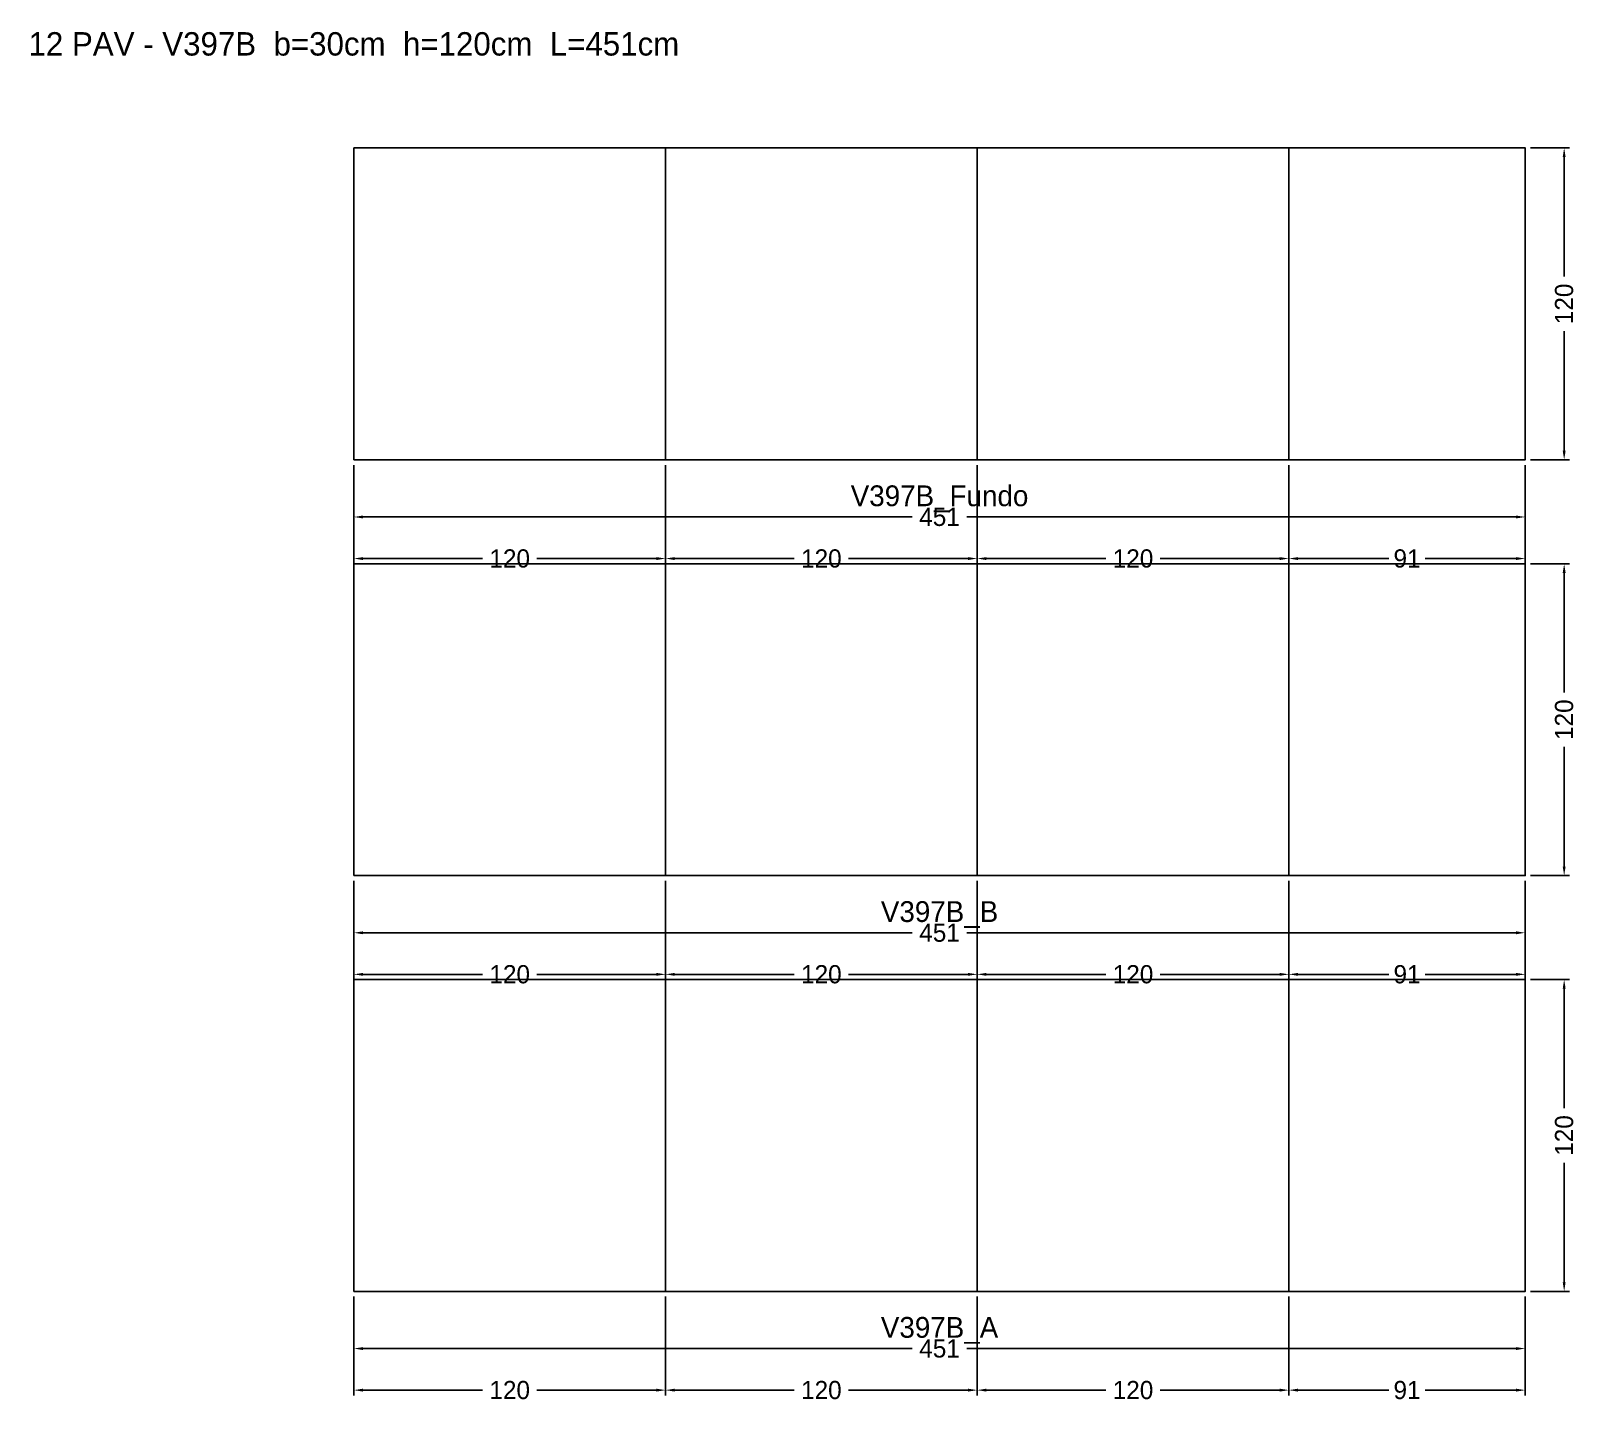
# Model space of a CAD drawing. Header units: metres. Extents: x -124 to 471, y -43 to 485.
import ezdxf

# ---------------------------------------------------------------- set-up
doc = ezdxf.new("R2010")
doc.units = ezdxf.units.M
for name, color, linetype in [('COTA', 3, 'Continuous'), ('NOMENCLATURA', 2, 'Continuous'), ('Paineis', 7, 'Continuous'), ('Texto Secao', 2, 'Continuous')]:
    doc.layers.add(name, color=color, linetype=linetype)
doc.dimstyles.new('COTA_VIG', dxfattribs={"dimtxt": 7, "dimasz": 3.5, "dimexe": 2, "dimexo": 2, "dimgap": 1.5, "dimtad": 1, "dimdec": 1, "dimcen": 2.5, "dimclrd": 3, "dimclre": 3, "dimclrt": 3, "dimazin": 3, "dimtfac": 1, "dimtmove": 0, "dimatfit": 3})

# ---------------------------------------------------------------- blocks, each defined once
blk = doc.blocks.new('_CLOSEDFILLED')
at = {"color": 0, "linetype": 'BYBLOCK'}
blk.add_solid([(-1, 0.16), (0, 0), (-1, -0.16)], dxfattribs=at)
blk = doc.blocks.new('*D1')
at = {"color": 3}
for p, q in [((0, -2), (0, -24)), ((451, -2), (451, -24)), ((3.5, -22), (215, -22)), ((236, -22), (447.5, -22))]:
    blk.add_line(p, q, dxfattribs=at)
at = {"layer": 'Defpoints'}
for p in [(0, 0), (451, 0), (0, -22)]:
    blk.add_point(p, dxfattribs=at)
at = {"layer": 'COTA', "color": 3, "xscale": 3.5, "yscale": 3.5, "rotation": 180}
blk.add_blockref('_CLOSEDFILLED', (0, -22), dxfattribs=at)
at = {"layer": 'COTA', "color": 3, "xscale": 3.5, "yscale": 3.5}
blk.add_blockref('_CLOSEDFILLED', (451, -22), dxfattribs=at)
at = {"layer": 'COTA', "color": 3, "insert": (225.5, -22), "char_height": 7, "attachment_point": 5}
blk.add_mtext('451', dxfattribs=at)
blk = doc.blocks.new('*D2')
at = {"color": 3}
for p, q in [((0, -2), (0, -40)), ((120, -2), (120, -40)), ((3.5, -38), (49.5, -38)), ((70.5, -38), (116.5, -38))]:
    blk.add_line(p, q, dxfattribs=at)
at = {"layer": 'Defpoints'}
for p in [(0, 0), (120, 0), (0, -38)]:
    blk.add_point(p, dxfattribs=at)
at = {"layer": 'COTA', "color": 3, "xscale": 3.5, "yscale": 3.5, "rotation": 180}
blk.add_blockref('_CLOSEDFILLED', (0, -38), dxfattribs=at)
at = {"layer": 'COTA', "color": 3, "xscale": 3.5, "yscale": 3.5}
blk.add_blockref('_CLOSEDFILLED', (120, -38), dxfattribs=at)
at = {"layer": 'COTA', "color": 3, "insert": (60, -38), "char_height": 7, "attachment_point": 5}
blk.add_mtext('120', dxfattribs=at)
blk = doc.blocks.new('*D3')
at = {"color": 3}
for p, q in [((120, -2), (120, -40)), ((240, -2), (240, -40)), ((123.5, -38), (169.5, -38)), ((190.5, -38), (236.5, -38))]:
    blk.add_line(p, q, dxfattribs=at)
at = {"layer": 'Defpoints'}
for p in [(120, 0), (240, 0), (120, -38)]:
    blk.add_point(p, dxfattribs=at)
at = {"layer": 'COTA', "color": 3, "xscale": 3.5, "yscale": 3.5, "rotation": 180}
blk.add_blockref('_CLOSEDFILLED', (120, -38), dxfattribs=at)
at = {"layer": 'COTA', "color": 3, "xscale": 3.5, "yscale": 3.5}
blk.add_blockref('_CLOSEDFILLED', (240, -38), dxfattribs=at)
at = {"layer": 'COTA', "color": 3, "insert": (180, -38), "char_height": 7, "attachment_point": 5}
blk.add_mtext('120', dxfattribs=at)
blk = doc.blocks.new('*D4')
at = {"color": 3}
for p, q in [((240, -2), (240, -40)), ((360, -2), (360, -40)), ((243.5, -38), (289.5, -38)), ((310.5, -38), (356.5, -38))]:
    blk.add_line(p, q, dxfattribs=at)
at = {"layer": 'Defpoints'}
for p in [(240, 0), (360, 0), (240, -38)]:
    blk.add_point(p, dxfattribs=at)
at = {"layer": 'COTA', "color": 3, "xscale": 3.5, "yscale": 3.5, "rotation": 180}
blk.add_blockref('_CLOSEDFILLED', (240, -38), dxfattribs=at)
at = {"layer": 'COTA', "color": 3, "xscale": 3.5, "yscale": 3.5}
blk.add_blockref('_CLOSEDFILLED', (360, -38), dxfattribs=at)
at = {"layer": 'COTA', "color": 3, "insert": (300, -38), "char_height": 7, "attachment_point": 5}
blk.add_mtext('120', dxfattribs=at)
blk = doc.blocks.new('*D5')
at = {"color": 3}
for p, q in [((360, -2), (360, -40)), ((451, -2), (451, -40)), ((363.5, -38), (398.5, -38)), ((412.5, -38), (447.5, -38))]:
    blk.add_line(p, q, dxfattribs=at)
at = {"layer": 'Defpoints'}
for p in [(360, 0), (451, 0), (360, -38)]:
    blk.add_point(p, dxfattribs=at)
at = {"layer": 'COTA', "color": 3, "xscale": 3.5, "yscale": 3.5, "rotation": 180}
blk.add_blockref('_CLOSEDFILLED', (360, -38), dxfattribs=at)
at = {"layer": 'COTA', "color": 3, "xscale": 3.5, "yscale": 3.5}
blk.add_blockref('_CLOSEDFILLED', (451, -38), dxfattribs=at)
at = {"layer": 'COTA', "color": 3, "insert": (405.5, -38), "char_height": 7, "attachment_point": 5}
blk.add_mtext('91', dxfattribs=at)
blk = doc.blocks.new('*D6')
at = {"color": 3}
for p, q in [((453, 120), (468, 120)), ((466, 70.5), (466, 116.5)), ((466, 3.5), (466, 49.5)), ((453, 0), (468, 0))]:
    blk.add_line(p, q, dxfattribs=at)
at = {"layer": 'Defpoints'}
for p in [(451, 120), (451, 0), (466, 0)]:
    blk.add_point(p, dxfattribs=at)
at = {"layer": 'COTA', "color": 3, "xscale": 3.5, "yscale": 3.5}
for p, rotation in [((466, 120), 90), ((466, 0), 270)]:
    blk.add_blockref('_CLOSEDFILLED', p, dxfattribs=dict(at, rotation=rotation))
at = {"layer": 'COTA', "color": 3, "insert": (466, 60), "char_height": 7, "attachment_point": 5, "rotation": 90}
blk.add_mtext('120', dxfattribs=at)
blk = doc.blocks.new('*D7')
at = {"color": 3}
for p, q in [((0, 158), (0, 136)), ((451, 158), (451, 136)), ((3.5, 138), (215, 138)), ((236, 138), (447.5, 138))]:
    blk.add_line(p, q, dxfattribs=at)
at = {"layer": 'Defpoints'}
for p in [(0, 160), (451, 160), (0, 138)]:
    blk.add_point(p, dxfattribs=at)
at = {"layer": 'COTA', "color": 3, "xscale": 3.5, "yscale": 3.5, "rotation": 180}
blk.add_blockref('_CLOSEDFILLED', (0, 138), dxfattribs=at)
at = {"layer": 'COTA', "color": 3, "xscale": 3.5, "yscale": 3.5}
blk.add_blockref('_CLOSEDFILLED', (451, 138), dxfattribs=at)
at = {"layer": 'COTA', "color": 3, "insert": (225.5, 138), "char_height": 7, "attachment_point": 5}
blk.add_mtext('451', dxfattribs=at)
blk = doc.blocks.new('*D8')
at = {"color": 3}
for p, q in [((0, 158), (0, 120)), ((120, 158), (120, 120)), ((3.5, 122), (49.5, 122)), ((70.5, 122), (116.5, 122))]:
    blk.add_line(p, q, dxfattribs=at)
at = {"layer": 'Defpoints'}
for p in [(0, 160), (120, 160), (0, 122)]:
    blk.add_point(p, dxfattribs=at)
at = {"layer": 'COTA', "color": 3, "xscale": 3.5, "yscale": 3.5, "rotation": 180}
blk.add_blockref('_CLOSEDFILLED', (0, 122), dxfattribs=at)
at = {"layer": 'COTA', "color": 3, "xscale": 3.5, "yscale": 3.5}
blk.add_blockref('_CLOSEDFILLED', (120, 122), dxfattribs=at)
at = {"layer": 'COTA', "color": 3, "insert": (60, 122), "char_height": 7, "attachment_point": 5}
blk.add_mtext('120', dxfattribs=at)
blk = doc.blocks.new('*D9')
at = {"color": 3}
for p, q in [((120, 158), (120, 120)), ((240, 158), (240, 120)), ((123.5, 122), (169.5, 122)), ((190.5, 122), (236.5, 122))]:
    blk.add_line(p, q, dxfattribs=at)
at = {"layer": 'Defpoints'}
for p in [(120, 160), (240, 160), (120, 122)]:
    blk.add_point(p, dxfattribs=at)
at = {"layer": 'COTA', "color": 3, "xscale": 3.5, "yscale": 3.5, "rotation": 180}
blk.add_blockref('_CLOSEDFILLED', (120, 122), dxfattribs=at)
at = {"layer": 'COTA', "color": 3, "xscale": 3.5, "yscale": 3.5}
blk.add_blockref('_CLOSEDFILLED', (240, 122), dxfattribs=at)
at = {"layer": 'COTA', "color": 3, "insert": (180, 122), "char_height": 7, "attachment_point": 5}
blk.add_mtext('120', dxfattribs=at)
blk = doc.blocks.new('*D10')
at = {"color": 3}
for p, q in [((240, 158), (240, 120)), ((360, 158), (360, 120)), ((243.5, 122), (289.5, 122)), ((310.5, 122), (356.5, 122))]:
    blk.add_line(p, q, dxfattribs=at)
at = {"layer": 'Defpoints'}
for p in [(240, 160), (360, 160), (240, 122)]:
    blk.add_point(p, dxfattribs=at)
at = {"layer": 'COTA', "color": 3, "xscale": 3.5, "yscale": 3.5, "rotation": 180}
blk.add_blockref('_CLOSEDFILLED', (240, 122), dxfattribs=at)
at = {"layer": 'COTA', "color": 3, "xscale": 3.5, "yscale": 3.5}
blk.add_blockref('_CLOSEDFILLED', (360, 122), dxfattribs=at)
at = {"layer": 'COTA', "color": 3, "insert": (300, 122), "char_height": 7, "attachment_point": 5}
blk.add_mtext('120', dxfattribs=at)
blk = doc.blocks.new('*D11')
at = {"color": 3}
for p, q in [((360, 158), (360, 120)), ((451, 158), (451, 120)), ((363.5, 122), (398.5, 122)), ((412.5, 122), (447.5, 122))]:
    blk.add_line(p, q, dxfattribs=at)
at = {"layer": 'Defpoints'}
for p in [(360, 160), (451, 160), (360, 122)]:
    blk.add_point(p, dxfattribs=at)
at = {"layer": 'COTA', "color": 3, "xscale": 3.5, "yscale": 3.5, "rotation": 180}
blk.add_blockref('_CLOSEDFILLED', (360, 122), dxfattribs=at)
at = {"layer": 'COTA', "color": 3, "xscale": 3.5, "yscale": 3.5}
blk.add_blockref('_CLOSEDFILLED', (451, 122), dxfattribs=at)
at = {"layer": 'COTA', "color": 3, "insert": (405.5, 122), "char_height": 7, "attachment_point": 5}
blk.add_mtext('91', dxfattribs=at)
blk = doc.blocks.new('*D12')
at = {"color": 3}
for p, q in [((453, 280), (468, 280)), ((466, 230.5), (466, 276.5)), ((466, 163.5), (466, 209.5)), ((453, 160), (468, 160))]:
    blk.add_line(p, q, dxfattribs=at)
at = {"layer": 'Defpoints'}
for p in [(451, 280), (451, 160), (466, 160)]:
    blk.add_point(p, dxfattribs=at)
at = {"layer": 'COTA', "color": 3, "xscale": 3.5, "yscale": 3.5}
for p, rotation in [((466, 280), 90), ((466, 160), 270)]:
    blk.add_blockref('_CLOSEDFILLED', p, dxfattribs=dict(at, rotation=rotation))
at = {"layer": 'COTA', "color": 3, "insert": (466, 220), "char_height": 7, "attachment_point": 5, "rotation": 90}
blk.add_mtext('120', dxfattribs=at)
blk = doc.blocks.new('*D13')
at = {"color": 3}
for p, q in [((0, 318), (0, 296)), ((451, 318), (451, 296)), ((3.5, 298), (215, 298)), ((236, 298), (447.5, 298))]:
    blk.add_line(p, q, dxfattribs=at)
at = {"layer": 'Defpoints'}
for p in [(0, 320), (451, 320), (0, 298)]:
    blk.add_point(p, dxfattribs=at)
at = {"layer": 'COTA', "color": 3, "xscale": 3.5, "yscale": 3.5, "rotation": 180}
blk.add_blockref('_CLOSEDFILLED', (0, 298), dxfattribs=at)
at = {"layer": 'COTA', "color": 3, "xscale": 3.5, "yscale": 3.5}
blk.add_blockref('_CLOSEDFILLED', (451, 298), dxfattribs=at)
at = {"layer": 'COTA', "color": 3, "insert": (225.5, 298), "char_height": 7, "attachment_point": 5}
blk.add_mtext('451', dxfattribs=at)
blk = doc.blocks.new('*D14')
at = {"color": 3}
for p, q in [((0, 318), (0, 280)), ((120, 318), (120, 280)), ((3.5, 282), (49.5, 282)), ((70.5, 282), (116.5, 282))]:
    blk.add_line(p, q, dxfattribs=at)
at = {"layer": 'Defpoints'}
for p in [(0, 320), (120, 320), (0, 282)]:
    blk.add_point(p, dxfattribs=at)
at = {"layer": 'COTA', "color": 3, "xscale": 3.5, "yscale": 3.5, "rotation": 180}
blk.add_blockref('_CLOSEDFILLED', (0, 282), dxfattribs=at)
at = {"layer": 'COTA', "color": 3, "xscale": 3.5, "yscale": 3.5}
blk.add_blockref('_CLOSEDFILLED', (120, 282), dxfattribs=at)
at = {"layer": 'COTA', "color": 3, "insert": (60, 282), "char_height": 7, "attachment_point": 5}
blk.add_mtext('120', dxfattribs=at)
blk = doc.blocks.new('*D15')
at = {"color": 3}
for p, q in [((120, 318), (120, 280)), ((240, 318), (240, 280)), ((123.5, 282), (169.5, 282)), ((190.5, 282), (236.5, 282))]:
    blk.add_line(p, q, dxfattribs=at)
at = {"layer": 'Defpoints'}
for p in [(120, 320), (240, 320), (120, 282)]:
    blk.add_point(p, dxfattribs=at)
at = {"layer": 'COTA', "color": 3, "xscale": 3.5, "yscale": 3.5, "rotation": 180}
blk.add_blockref('_CLOSEDFILLED', (120, 282), dxfattribs=at)
at = {"layer": 'COTA', "color": 3, "xscale": 3.5, "yscale": 3.5}
blk.add_blockref('_CLOSEDFILLED', (240, 282), dxfattribs=at)
at = {"layer": 'COTA', "color": 3, "insert": (180, 282), "char_height": 7, "attachment_point": 5}
blk.add_mtext('120', dxfattribs=at)
blk = doc.blocks.new('*D16')
at = {"color": 3}
for p, q in [((240, 318), (240, 280)), ((360, 318), (360, 280)), ((243.5, 282), (289.5, 282)), ((310.5, 282), (356.5, 282))]:
    blk.add_line(p, q, dxfattribs=at)
at = {"layer": 'Defpoints'}
for p in [(240, 320), (360, 320), (240, 282)]:
    blk.add_point(p, dxfattribs=at)
at = {"layer": 'COTA', "color": 3, "xscale": 3.5, "yscale": 3.5, "rotation": 180}
blk.add_blockref('_CLOSEDFILLED', (240, 282), dxfattribs=at)
at = {"layer": 'COTA', "color": 3, "xscale": 3.5, "yscale": 3.5}
blk.add_blockref('_CLOSEDFILLED', (360, 282), dxfattribs=at)
at = {"layer": 'COTA', "color": 3, "insert": (300, 282), "char_height": 7, "attachment_point": 5}
blk.add_mtext('120', dxfattribs=at)
blk = doc.blocks.new('*D17')
at = {"color": 3}
for p, q in [((360, 318), (360, 280)), ((451, 318), (451, 280)), ((363.5, 282), (398.5, 282)), ((412.5, 282), (447.5, 282))]:
    blk.add_line(p, q, dxfattribs=at)
at = {"layer": 'Defpoints'}
for p in [(360, 320), (451, 320), (360, 282)]:
    blk.add_point(p, dxfattribs=at)
at = {"layer": 'COTA', "color": 3, "xscale": 3.5, "yscale": 3.5, "rotation": 180}
blk.add_blockref('_CLOSEDFILLED', (360, 282), dxfattribs=at)
at = {"layer": 'COTA', "color": 3, "xscale": 3.5, "yscale": 3.5}
blk.add_blockref('_CLOSEDFILLED', (451, 282), dxfattribs=at)
at = {"layer": 'COTA', "color": 3, "insert": (405.5, 282), "char_height": 7, "attachment_point": 5}
blk.add_mtext('91', dxfattribs=at)
blk = doc.blocks.new('*D18')
at = {"color": 3}
for p, q in [((453, 440), (468, 440)), ((466, 390.5), (466, 436.5)), ((466, 323.5), (466, 369.5)), ((453, 320), (468, 320))]:
    blk.add_line(p, q, dxfattribs=at)
at = {"layer": 'Defpoints'}
for p in [(451, 440), (451, 320), (466, 320)]:
    blk.add_point(p, dxfattribs=at)
at = {"layer": 'COTA', "color": 3, "xscale": 3.5, "yscale": 3.5}
for p, rotation in [((466, 440), 90), ((466, 320), 270)]:
    blk.add_blockref('_CLOSEDFILLED', p, dxfattribs=dict(at, rotation=rotation))
at = {"layer": 'COTA', "color": 3, "insert": (466, 380), "char_height": 7, "attachment_point": 5, "rotation": 90}
blk.add_mtext('120', dxfattribs=at)

msp = doc.modelspace()

# ---------------------------------------------------------------- linework, layer by layer
at = {"layer": 'Paineis'}
for points in [[(0, 320), (120, 320), (120, 440), (0, 440)], [(120, 320), (240, 320), (240, 440), (120, 440)], [(240, 320), (360, 320), (360, 440), (240, 440)], [(360, 320), (451, 320), (451, 440), (360, 440)], [(0, 160), (120, 160), (120, 280), (0, 280)], [(120, 160), (240, 160), (240, 280), (120, 280)], [(240, 160), (360, 160), (360, 280), (240, 280)], [(360, 160), (451, 160), (451, 280), (360, 280)], [(0, 0), (120, 0), (120, 120), (0, 120)], [(120, 0), (240, 0), (240, 120), (120, 120)], [(240, 0), (360, 0), (360, 120), (240, 120)], [(360, 0), (451, 0), (451, 120), (360, 120)]]:
    msp.add_lwpolyline(points, close=True, dxfattribs=at)

# ---------------------------------------------------------------- texts
at = {"layer": 'NOMENCLATURA', "insert": (0, 480), "char_height": 9, "width": 471, "attachment_point": 5}
msp.add_mtext('12 PAV - V397B  b=30cm  h=120cm  L=451cm', dxfattribs=at)
at = {"layer": 'Texto Secao', "char_height": 8, "width": 471, "attachment_point": 5}
for s, insert in [('V397B_Fundo', (225.5, 305)), ('V397B_B', (225.5, 145)), ('V397B_A', (225.5, -15))]:
    msp.add_mtext(s, dxfattribs=dict(at, insert=insert))

# ---------------------------------------------------------------- dimensions: what is measured, and where the dimension line sits
at = {"layer": 'COTA'}
for base, p1, p2, picture, middle in [((466, 320), (451, 320), (451, 440), '*D18', (466, 380)), ((466, 160), (451, 160), (451, 280), '*D12', (466, 220)), ((466, 0), (451, 0), (451, 120), '*D6', (466, 60))]:
    dim = msp.add_linear_dim(base=base, p1=p1, p2=p2, angle=90, dimstyle='COTA_VIG', dxfattribs=at)
    dim.commit()
    dim.dimension.update_dxf_attribs({"geometry": picture, "text_midpoint": middle})
for base, p1, p2, picture, middle in [((0, 298), (0, 320), (451, 320), '*D13', (225.5, 298)), ((0, 282), (0, 320), (120, 320), '*D14', (60, 282)), ((120, 282), (120, 320), (240, 320), '*D15', (180, 282)), ((240, 282), (240, 320), (360, 320), '*D16', (300, 282)), ((360, 282), (360, 320), (451, 320), '*D17', (405.5, 282)), ((0, 138), (0, 160), (451, 160), '*D7', (225.5, 138)), ((0, 122), (0, 160), (120, 160), '*D8', (60, 122)), ((120, 122), (120, 160), (240, 160), '*D9', (180, 122)), ((240, 122), (240, 160), (360, 160), '*D10', (300, 122)), ((360, 122), (360, 160), (451, 160), '*D11', (405.5, 122)), ((0, -22), (0, 0), (451, 0), '*D1', (225.5, -22)), ((0, -38), (0, 0), (120, 0), '*D2', (60, -38)), ((120, -38), (120, 0), (240, 0), '*D3', (180, -38)), ((240, -38), (240, 0), (360, 0), '*D4', (300, -38)), ((360, -38), (360, 0), (451, 0), '*D5', (405.5, -38))]:
    dim = msp.add_linear_dim(base=base, p1=p1, p2=p2, dimstyle='COTA_VIG', dxfattribs=at)
    dim.commit()
    dim.dimension.update_dxf_attribs({"geometry": picture, "text_midpoint": middle})

doc.saveas('drawing.dxf')
